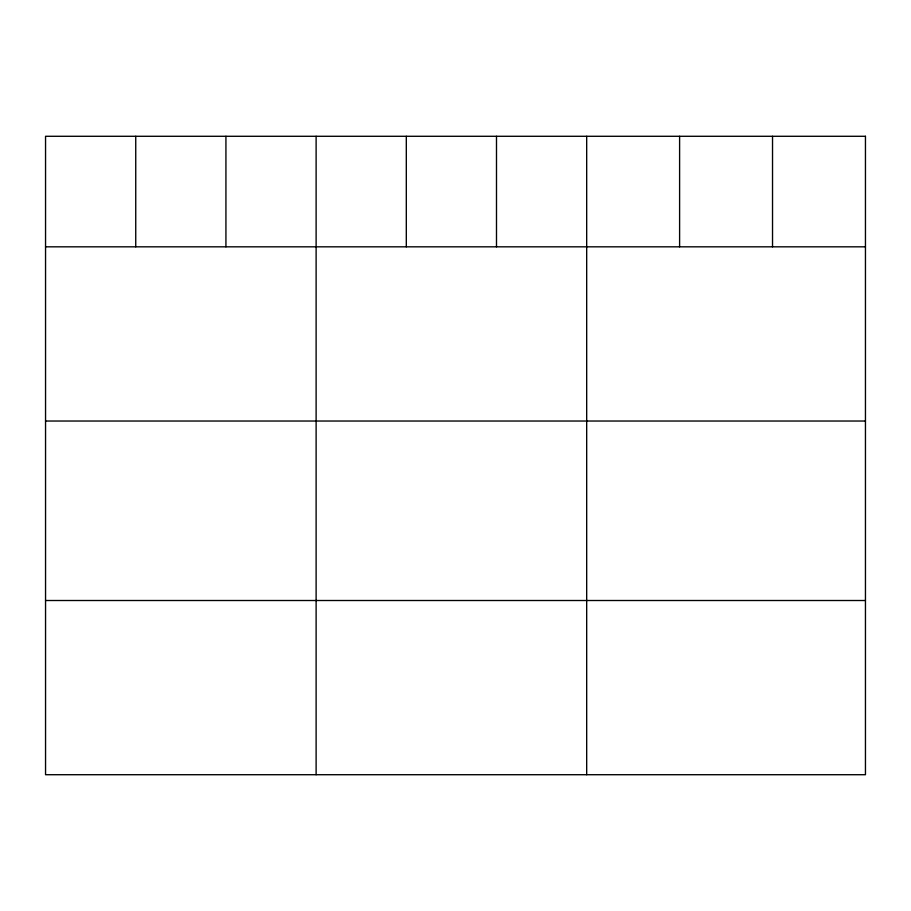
<?xml version="1.0" encoding="UTF-8"?>
<svg xmlns="http://www.w3.org/2000/svg" width="911" height="911" viewBox="0 0 911 911"><rect width="100%" height="100%" fill="white"/><g stroke="black" fill="none" stroke-linecap="round" stroke-linejoin="round"><path stroke-width="1.37" d="M45.55 246.824L865.45 246.824M45.55 421.03L865.45 421.03M45.55 600.508L865.45 600.508M772.528 136.286L772.528 246.824M679.606 136.286L679.606 246.824M586.684 136.286L586.684 774.714M496.495 136.286L496.495 246.824M406.306 136.286L406.306 246.824M316.117 136.286L316.117 774.714M225.928 136.286L225.928 246.824M135.739 136.286L135.739 246.824M865.45 136.286L45.55 136.286L45.55 774.714L865.45 774.714L865.45 136.286"/></g></svg>
